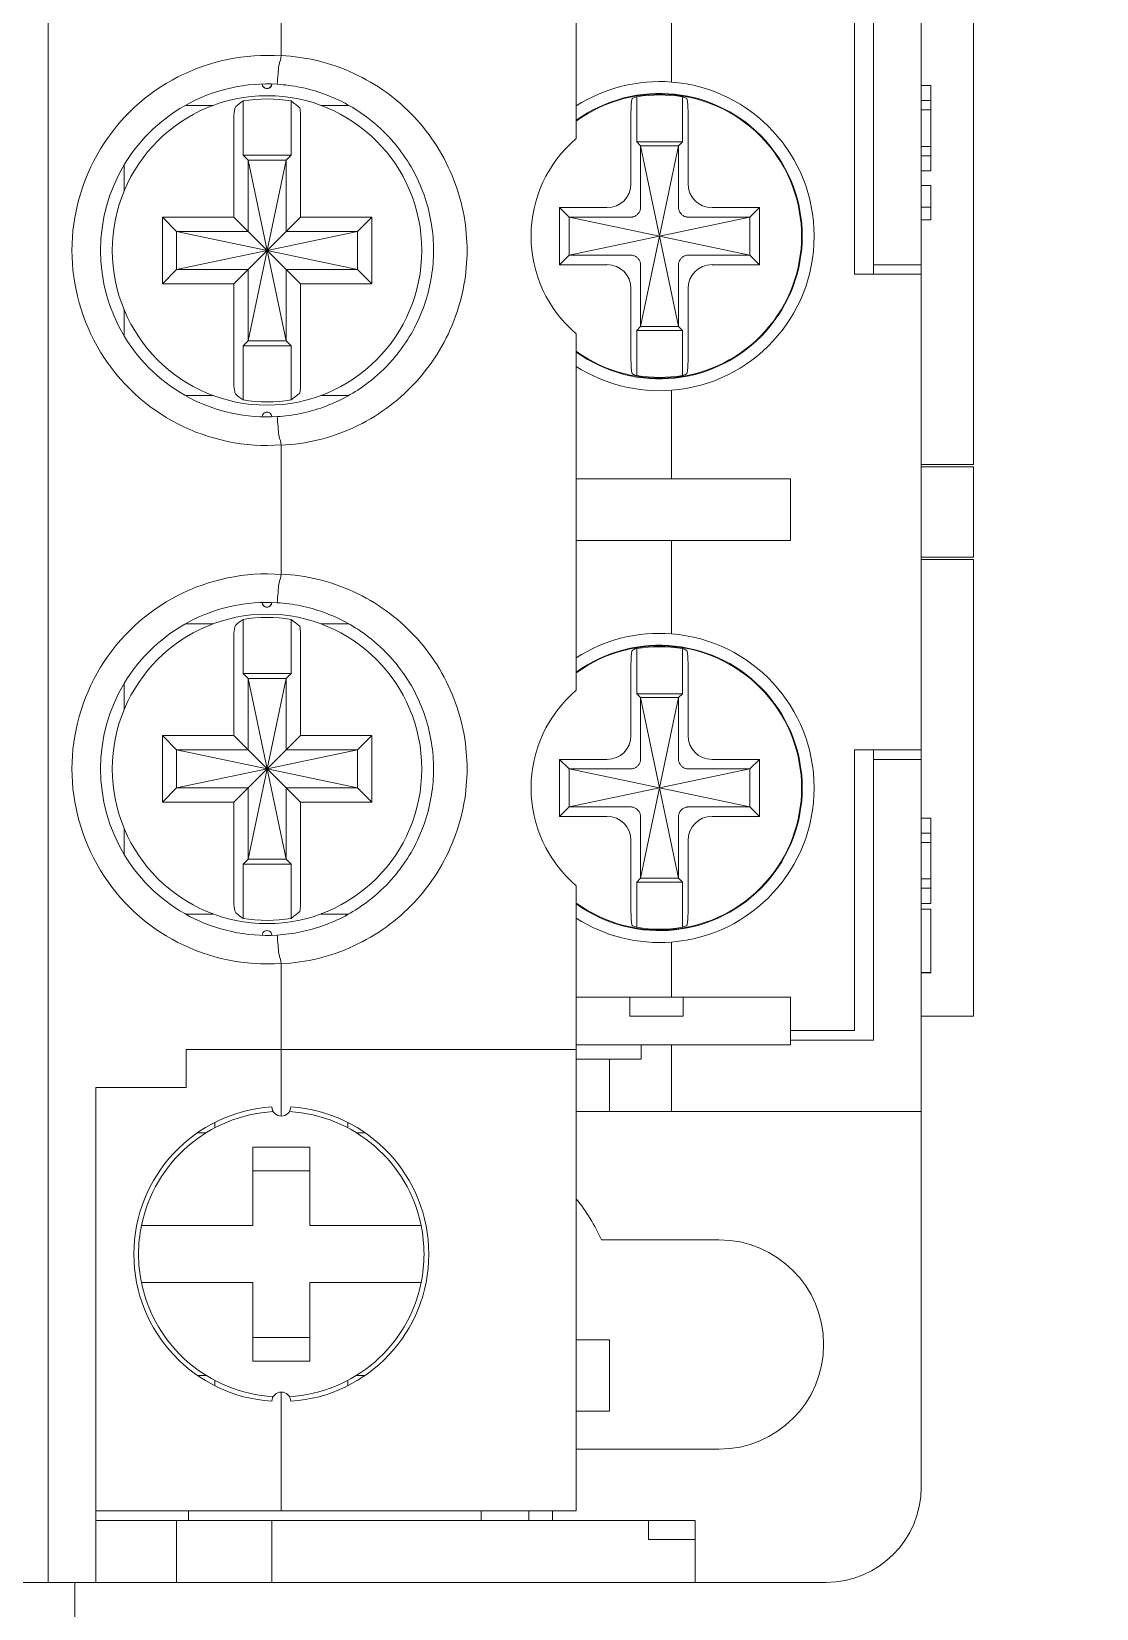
# Model space of a CAD drawing. Header units: millimetres. Extents: x 0 to 5940, y 0 to 4200.
# Drawn here: x 2269.91 to 2292.3, y 2869.26 to 2902.42 of the extents above; entities that cross this region are included whole.
import ezdxf

# ---------------------------------------------------------------- set-up
doc = ezdxf.new("R2010")
doc.units = ezdxf.units.MM
doc.header["$LTSCALE"] = 10
doc.layers.add('가시적인 것(ISO)', color=3, linetype='Continuous', lineweight=5, true_color=0x00ff00)
doc.layers.add('해치(ISO)', color=7, linetype='Continuous', lineweight=5)

msp = doc.modelspace()

# ---------------------------------------------------------------- hatches: boundary and pattern name
at = {"layer": '해치(ISO)'}
h = msp.add_hatch(dxfattribs=at)
h.set_pattern_fill('ANSI31', color=256, scale=254, angle=75.0002, style=0)
h.set_pattern_definition([(120.0002, (0, 0), (-27.49626, -15.87508), [])])
edge = h.paths.add_edge_path()
edge.add_line((2554.062, 3517.714), (2581.562, 3517.714))
edge.add_ellipse((2581.562, 3513.214), major_axis=(0, 4.5), ratio=1, start_angle=270, end_angle=360, ccw=False)
edge.add_line((2586.062, 3513.214), (2586.062, 3485.714))
edge.add_ellipse((2589.062, 3485.714), major_axis=(-3, 0), ratio=1, start_angle=0, end_angle=90)
edge.add_line((2589.062, 3482.714), (2591.062, 3482.714))
edge.add_line((2591.062, 3482.714), (2591.062, 3522.714))
edge.add_line((2591.062, 3522.714), (2551.062, 3522.714))
edge.add_line((2551.062, 3522.714), (2551.062, 3520.714))
edge.add_ellipse((2554.062, 3520.714), major_axis=(-3, 0), ratio=1, start_angle=0, end_angle=90)
edge = h.paths.add_edge_path()
edge.add_line((1795.662, 3482.714), (1797.662, 3482.714))
edge.add_ellipse((1797.662, 3485.714), major_axis=(0, -3), ratio=1, start_angle=0, end_angle=90)
edge.add_line((1800.662, 3485.714), (1800.662, 3513.214))
edge.add_ellipse((1805.162, 3513.214), major_axis=(-4.5, 0), ratio=1, start_angle=270, end_angle=360, ccw=False)
edge.add_line((1805.162, 3517.714), (1832.662, 3517.714))
edge.add_ellipse((1832.662, 3520.714), major_axis=(0, -3), ratio=1, start_angle=0, end_angle=90)
edge.add_line((1835.662, 3520.714), (1835.662, 3522.714))
edge.add_line((1835.662, 3522.714), (1795.662, 3522.714))
edge.add_line((1795.662, 3522.714), (1795.662, 3482.714))
edge = h.paths.add_edge_path()
edge.add_line((1795.662, 2817.314), (1795.662, 2777.314))
edge.add_line((1795.662, 2777.314), (1835.662, 2777.314))
edge.add_line((1835.662, 2777.314), (1835.662, 2779.314))
edge.add_ellipse((1832.662, 2779.314), major_axis=(3, 0), ratio=1, start_angle=0, end_angle=90)
edge.add_line((1832.662, 2782.314), (1804.901, 2782.314))
edge.add_ellipse((1804.901, 2786.814), major_axis=(0, -4.5), ratio=1, start_angle=269.5089, end_angle=360, ccw=False)
edge.add_line((1800.401, 2786.853), (1800.636, 2814.289))
edge.add_ellipse((1797.636, 2814.314), major_axis=(3, -0.026), ratio=1, start_angle=0, end_angle=90.4911)
edge.add_line((1797.636, 2817.314), (1795.662, 2817.314))
edge = h.paths.add_edge_path()
edge.add_line((2586.088, 2814.289), (2586.323, 2786.853))
edge.add_ellipse((2581.823, 2786.814), major_axis=(4.5, 0.039), ratio=1, start_angle=269.5089, end_angle=360, ccw=False)
edge.add_line((2581.823, 2782.314), (2554.062, 2782.314))
edge.add_ellipse((2554.062, 2779.314), major_axis=(0, 3), ratio=1, start_angle=0, end_angle=90)
edge.add_line((2551.062, 2779.314), (2551.062, 2777.314))
edge.add_line((2551.062, 2777.314), (2591.062, 2777.314))
edge.add_line((2591.062, 2777.314), (2591.062, 2817.314))
edge.add_line((2591.062, 2817.314), (2589.088, 2817.314))
edge.add_ellipse((2589.088, 2814.314), major_axis=(0, 3), ratio=1, start_angle=0, end_angle=90.4911)

# ---------------------------------------------------------------- linework, layer by layer
at = {"layer": '가시적인 것(ISO)'}
for p, q in [((2270.262, 2914.814), (2270.262, 2869.814)), ((2281.362, 2914.814), (2281.362, 2900.17)), ((2288.612, 2897.514), (2288.612, 2904.914)), ((2275.162, 2904.619), (2275.162, 2901.91)), ((2287.612, 2897.514), (2287.612, 2903.414)), ((2287.212, 2903.214), (2287.212, 2897.314)), ((2289.712, 2902.914), (2289.712, 2893.314)), ((2283.362, 2902.614), (2283.362, 2901.355)), ((2274.766, 2901.287), (2274.766, 2901.285)), ((2282.632, 2901.044), (2282.632, 2900.094)), ((2283.592, 2901.044), (2283.592, 2900.094)), ((2288.612, 2901.282), (2288.812, 2901.282)), ((2288.812, 2901.282), (2288.812, 2900.965)), ((2273.145, 2900.864), (2273.732, 2900.864)), ((2274.357, 2899.819), (2274.357, 2900.958)), ((2275.367, 2899.819), (2275.367, 2900.958)), ((2275.562, 2900.709), (2275.562, 2898.514)), ((2275.992, 2900.864), (2276.579, 2900.864)), ((2282.512, 2899.219), (2282.512, 2900.698)), ((2283.712, 2900.698), (2283.712, 2899.219)), ((2284.512, 2900.767), (2284.512, 2900.752)), ((2288.612, 2900.965), (2288.812, 2900.965)), ((2288.612, 2900.768), (2288.812, 2900.768)), ((2288.812, 2900.965), (2288.812, 2900.768)), ((2288.812, 2900.768), (2288.812, 2900.001)), ((2274.162, 2898.514), (2274.162, 2900.52)), ((2284.954, 2900.464), (2284.977, 2900.464)), ((2282.632, 2900.094), (2283.592, 2900.094)), ((2282.712, 2900.014), (2282.632, 2900.094)), ((2283.512, 2900.014), (2283.592, 2900.094)), ((2274.357, 2899.819), (2275.367, 2899.819)), ((2274.462, 2899.714), (2274.357, 2899.819)), ((2274.862, 2897.814), (2274.462, 2899.714)), ((2274.462, 2899.714), (2274.462, 2898.214)), ((2275.262, 2899.714), (2274.462, 2899.714)), ((2274.862, 2897.814), (2275.262, 2899.714)), ((2275.262, 2899.714), (2275.367, 2899.819)), ((2275.262, 2898.214), (2275.262, 2899.714)), ((2282.712, 2900.014), (2282.712, 2898.716)), ((2283.512, 2900.014), (2282.712, 2900.014)), ((2283.112, 2898.114), (2282.712, 2900.014)), ((2283.112, 2898.114), (2283.512, 2900.014)), ((2283.512, 2898.716), (2283.512, 2900.014)), ((2288.612, 2900.001), (2288.812, 2900.001)), ((2288.612, 2899.804), (2288.812, 2899.804)), ((2288.812, 2900.001), (2288.812, 2899.804)), ((2288.812, 2899.804), (2288.812, 2899.488)), ((2271.862, 2899.617), (2271.862, 2899.071)), ((2288.612, 2899.488), (2288.812, 2899.488)), ((2288.612, 2899.179), (2288.812, 2899.179)), ((2288.812, 2899.179), (2288.812, 2898.72)), ((2281.012, 2898.714), (2281.012, 2897.514)), ((2282.007, 2898.714), (2281.012, 2898.714)), ((2281.212, 2898.514), (2281.012, 2898.714)), ((2285.212, 2898.714), (2284.217, 2898.714)), ((2285.012, 2898.514), (2285.212, 2898.714)), ((2285.212, 2897.514), (2285.212, 2898.714)), ((2288.612, 2898.72), (2288.812, 2898.72)), ((2288.812, 2898.72), (2288.812, 2898.455)), ((2272.662, 2898.514), (2272.662, 2897.114)), ((2274.162, 2898.514), (2272.662, 2898.514)), ((2272.962, 2898.214), (2272.662, 2898.514)), ((2274.462, 2898.214), (2274.162, 2898.514)), ((2275.262, 2898.214), (2275.562, 2898.514)), ((2277.062, 2898.514), (2275.562, 2898.514)), ((2276.762, 2898.214), (2277.062, 2898.514)), ((2277.062, 2897.114), (2277.062, 2898.514)), ((2281.212, 2898.514), (2281.212, 2897.714)), ((2282.51, 2898.514), (2281.212, 2898.514)), ((2283.112, 2898.114), (2281.212, 2898.514)), ((2283.112, 2898.114), (2285.012, 2898.514)), ((2285.012, 2898.514), (2283.714, 2898.514)), ((2285.012, 2897.714), (2285.012, 2898.514)), ((2288.612, 2898.455), (2288.812, 2898.455)), ((2274.862, 2897.814), (2272.962, 2898.214)), ((2272.962, 2898.214), (2272.962, 2897.414)), ((2274.462, 2898.214), (2272.962, 2898.214)), ((2274.862, 2897.814), (2274.462, 2898.214)), ((2274.862, 2897.814), (2275.262, 2898.214)), ((2274.862, 2897.814), (2276.762, 2898.214)), ((2276.762, 2898.214), (2275.262, 2898.214)), ((2276.762, 2897.414), (2276.762, 2898.214)), ((2283.112, 2898.114), (2281.212, 2897.714)), ((2283.112, 2898.114), (2282.712, 2896.214)), ((2283.112, 2898.114), (2283.512, 2896.214)), ((2283.112, 2898.114), (2285.012, 2897.714)), ((2274.862, 2897.814), (2272.962, 2897.414)), ((2274.862, 2897.814), (2274.462, 2895.914)), ((2274.862, 2897.814), (2274.462, 2897.414)), ((2274.862, 2897.814), (2275.262, 2897.414)), ((2274.862, 2897.814), (2276.762, 2897.414)), ((2274.862, 2897.814), (2275.262, 2895.914)), ((2281.212, 2897.714), (2281.012, 2897.514)), ((2281.212, 2897.714), (2282.51, 2897.714)), ((2283.714, 2897.714), (2285.012, 2897.714)), ((2285.012, 2897.714), (2285.212, 2897.514)), ((2272.962, 2897.414), (2272.662, 2897.114)), ((2272.962, 2897.414), (2274.462, 2897.414)), ((2274.462, 2897.414), (2274.162, 2897.114)), ((2274.462, 2897.414), (2274.462, 2895.914)), ((2275.262, 2897.414), (2275.562, 2897.114)), ((2275.262, 2895.914), (2275.262, 2897.414)), ((2275.262, 2897.414), (2276.762, 2897.414)), ((2276.762, 2897.414), (2277.062, 2897.114)), ((2281.012, 2897.514), (2282.007, 2897.514)), ((2282.712, 2897.512), (2282.712, 2896.214)), ((2283.512, 2896.214), (2283.512, 2897.512)), ((2284.217, 2897.514), (2285.212, 2897.514)), ((2287.612, 2897.314), (2287.612, 2897.514)), ((2287.612, 2897.514), (2288.612, 2897.514)), ((2288.612, 2897.514), (2288.612, 2897.314)), ((2272.662, 2897.114), (2274.162, 2897.114)), ((2274.162, 2895.108), (2274.162, 2897.114)), ((2275.562, 2897.114), (2275.562, 2894.919)), ((2275.562, 2897.114), (2277.062, 2897.114)), ((2288.612, 2897.314), (2287.212, 2897.314)), ((2288.612, 2887.314), (2288.612, 2897.314)), ((2282.512, 2895.53), (2282.512, 2897.009)), ((2283.712, 2897.009), (2283.712, 2895.53)), ((2271.862, 2896.558), (2271.862, 2896.012)), ((2281.362, 2896.058), (2281.362, 2888.57)), ((2282.712, 2896.214), (2282.632, 2896.134)), ((2282.632, 2896.134), (2283.592, 2896.134)), ((2282.632, 2896.134), (2282.632, 2895.185)), ((2282.712, 2896.214), (2283.512, 2896.214)), ((2283.512, 2896.214), (2283.592, 2896.134)), ((2283.592, 2896.134), (2283.592, 2895.185)), ((2274.462, 2895.914), (2274.357, 2895.809)), ((2274.357, 2895.809), (2275.367, 2895.809)), ((2274.357, 2894.671), (2274.357, 2895.809)), ((2274.462, 2895.914), (2275.262, 2895.914)), ((2275.262, 2895.914), (2275.367, 2895.809)), ((2275.367, 2894.671), (2275.367, 2895.809)), ((2273.732, 2894.764), (2273.145, 2894.764)), ((2276.579, 2894.764), (2275.992, 2894.764)), ((2283.362, 2894.874), (2283.362, 2893.014)), ((2274.957, 2894.346), (2274.957, 2894.344)), ((2275.162, 2893.719), (2275.162, 2891.01)), ((2288.612, 2893.314), (2289.712, 2893.314)), ((2289.712, 2893.264), (2288.612, 2893.264)), ((2289.712, 2891.364), (2289.712, 2893.264)), ((2281.362, 2893.014), (2285.862, 2893.014)), ((2285.862, 2893.014), (2285.862, 2891.714)), ((2281.362, 2891.714), (2285.862, 2891.714)), ((2283.362, 2891.714), (2283.362, 2889.755)), ((2288.612, 2891.364), (2289.712, 2891.364)), ((2288.612, 2891.314), (2289.712, 2891.314)), ((2289.712, 2891.314), (2289.712, 2881.714)), ((2274.766, 2890.387), (2274.766, 2890.385)), ((2273.145, 2889.964), (2273.732, 2889.964)), ((2274.357, 2888.919), (2274.357, 2890.058)), ((2275.367, 2888.919), (2275.367, 2890.058)), ((2275.562, 2889.809), (2275.562, 2887.614)), ((2275.992, 2889.964), (2276.579, 2889.964)), ((2274.162, 2887.614), (2274.162, 2889.62)), ((2282.632, 2889.444), (2282.632, 2888.494)), ((2283.592, 2889.444), (2283.592, 2888.494)), ((2282.512, 2887.619), (2282.512, 2889.098)), ((2283.712, 2889.098), (2283.712, 2887.619)), ((2274.357, 2888.919), (2275.367, 2888.919)), ((2274.462, 2888.814), (2274.357, 2888.919)), ((2274.862, 2886.914), (2274.462, 2888.814)), ((2274.462, 2888.814), (2274.462, 2887.314)), ((2275.262, 2888.814), (2274.462, 2888.814)), ((2274.862, 2886.914), (2275.262, 2888.814)), ((2275.262, 2888.814), (2275.367, 2888.919)), ((2275.262, 2887.314), (2275.262, 2888.814)), ((2271.862, 2888.717), (2271.862, 2888.171)), ((2282.632, 2888.494), (2283.592, 2888.494)), ((2282.712, 2888.414), (2282.632, 2888.494)), ((2283.512, 2888.414), (2283.592, 2888.494)), ((2282.712, 2888.414), (2282.712, 2887.116)), ((2283.512, 2888.414), (2282.712, 2888.414)), ((2283.112, 2886.514), (2282.712, 2888.414)), ((2283.112, 2886.514), (2283.512, 2888.414)), ((2283.512, 2887.116), (2283.512, 2888.414)), ((2272.662, 2887.614), (2272.662, 2886.214)), ((2274.162, 2887.614), (2272.662, 2887.614)), ((2272.962, 2887.314), (2272.662, 2887.614)), ((2274.462, 2887.314), (2274.162, 2887.614)), ((2275.262, 2887.314), (2275.562, 2887.614)), ((2277.062, 2887.614), (2275.562, 2887.614)), ((2276.762, 2887.314), (2277.062, 2887.614)), ((2277.062, 2886.214), (2277.062, 2887.614)), ((2274.862, 2886.914), (2272.962, 2887.314)), ((2272.962, 2887.314), (2272.962, 2886.514)), ((2274.462, 2887.314), (2272.962, 2887.314)), ((2274.862, 2886.914), (2274.462, 2887.314)), ((2274.862, 2886.914), (2275.262, 2887.314)), ((2274.862, 2886.914), (2276.762, 2887.314)), ((2276.762, 2887.314), (2275.262, 2887.314)), ((2276.762, 2886.514), (2276.762, 2887.314)), ((2281.012, 2887.114), (2281.012, 2885.914)), ((2282.007, 2887.114), (2281.012, 2887.114)), ((2281.212, 2886.914), (2281.012, 2887.114)), ((2285.212, 2887.114), (2284.217, 2887.114)), ((2285.012, 2886.914), (2285.212, 2887.114)), ((2285.212, 2885.914), (2285.212, 2887.114)), ((2287.212, 2881.414), (2287.212, 2887.314)), ((2288.612, 2887.314), (2287.212, 2887.314)), ((2287.612, 2887.114), (2287.612, 2887.314)), ((2287.612, 2881.214), (2287.612, 2887.114)), ((2287.612, 2887.114), (2288.612, 2887.114)), ((2288.612, 2887.314), (2288.612, 2887.114)), ((2288.612, 2879.714), (2288.612, 2887.114)), ((2274.862, 2886.914), (2272.962, 2886.514)), ((2274.862, 2886.914), (2274.462, 2885.014)), ((2274.862, 2886.914), (2274.462, 2886.514)), ((2274.862, 2886.914), (2275.262, 2886.514)), ((2274.862, 2886.914), (2276.762, 2886.514)), ((2274.862, 2886.914), (2275.262, 2885.014)), ((2281.212, 2886.914), (2281.212, 2886.114)), ((2282.51, 2886.914), (2281.212, 2886.914)), ((2283.112, 2886.514), (2281.212, 2886.914)), ((2283.112, 2886.514), (2285.012, 2886.914)), ((2285.012, 2886.914), (2283.714, 2886.914)), ((2285.012, 2886.114), (2285.012, 2886.914)), ((2272.962, 2886.514), (2272.662, 2886.214)), ((2272.962, 2886.514), (2274.462, 2886.514)), ((2274.462, 2886.514), (2274.162, 2886.214)), ((2274.462, 2886.514), (2274.462, 2885.014)), ((2275.262, 2886.514), (2275.562, 2886.214)), ((2275.262, 2885.014), (2275.262, 2886.514)), ((2275.262, 2886.514), (2276.762, 2886.514)), ((2276.762, 2886.514), (2277.062, 2886.214)), ((2283.112, 2886.514), (2281.212, 2886.114)), ((2283.112, 2886.514), (2282.712, 2884.614)), ((2283.112, 2886.514), (2283.512, 2884.614)), ((2283.112, 2886.514), (2285.012, 2886.114)), ((2272.662, 2886.214), (2274.162, 2886.214)), ((2274.162, 2884.208), (2274.162, 2886.214)), ((2275.562, 2886.214), (2275.562, 2884.019)), ((2275.562, 2886.214), (2277.062, 2886.214)), ((2281.212, 2886.114), (2281.012, 2885.914)), ((2281.212, 2886.114), (2282.51, 2886.114)), ((2283.714, 2886.114), (2285.012, 2886.114)), ((2285.012, 2886.114), (2285.212, 2885.914)), ((2281.012, 2885.914), (2282.007, 2885.914)), ((2282.712, 2885.912), (2282.712, 2884.614)), ((2283.512, 2884.614), (2283.512, 2885.912)), ((2284.217, 2885.914), (2285.212, 2885.914)), ((2288.612, 2885.882), (2288.812, 2885.882)), ((2288.812, 2885.882), (2288.812, 2885.565)), ((2271.862, 2885.658), (2271.862, 2885.112)), ((2288.612, 2885.565), (2288.812, 2885.565)), ((2288.812, 2885.565), (2288.812, 2885.368)), ((2282.512, 2883.93), (2282.512, 2885.409)), ((2283.712, 2885.409), (2283.712, 2883.93)), ((2288.612, 2885.368), (2288.812, 2885.368)), ((2288.812, 2885.368), (2288.812, 2884.601)), ((2274.462, 2885.014), (2274.357, 2884.909)), ((2274.357, 2884.909), (2275.367, 2884.909)), ((2274.357, 2883.771), (2274.357, 2884.909)), ((2274.462, 2885.014), (2275.262, 2885.014)), ((2275.262, 2885.014), (2275.367, 2884.909)), ((2275.367, 2883.771), (2275.367, 2884.909)), ((2281.362, 2884.458), (2281.362, 2881.014)), ((2282.712, 2884.614), (2282.632, 2884.534)), ((2282.632, 2884.534), (2283.592, 2884.534)), ((2282.632, 2884.534), (2282.632, 2883.585)), ((2282.712, 2884.614), (2283.512, 2884.614)), ((2283.512, 2884.614), (2283.592, 2884.534)), ((2283.592, 2884.534), (2283.592, 2883.585)), ((2288.612, 2884.601), (2288.812, 2884.601)), ((2288.812, 2884.601), (2288.812, 2884.404)), ((2284.977, 2884.164), (2284.954, 2884.164)), ((2288.612, 2884.404), (2288.812, 2884.404)), ((2288.812, 2884.404), (2288.812, 2884.088)), ((2273.732, 2883.864), (2273.145, 2883.864)), ((2276.579, 2883.864), (2275.992, 2883.864)), ((2284.512, 2883.877), (2284.512, 2883.861)), ((2288.612, 2884.088), (2288.812, 2884.088)), ((2288.612, 2883.965), (2288.812, 2883.965)), ((2288.812, 2883.965), (2288.812, 2882.635)), ((2274.957, 2883.446), (2274.957, 2883.444)), ((2283.362, 2883.274), (2283.362, 2882.114)), ((2275.162, 2882.819), (2275.162, 2881.014)), ((2288.612, 2882.635), (2288.812, 2882.635)), ((2288.612, 2882.63), (2288.812, 2882.63)), ((2288.812, 2882.63), (2288.812, 2882.635)), ((2281.362, 2882.114), (2282.487, 2882.114)), ((2283.612, 2882.114), (2282.487, 2882.114)), ((2282.487, 2881.714), (2282.487, 2882.114)), ((2283.612, 2882.114), (2285.862, 2882.114)), ((2283.612, 2881.714), (2283.612, 2882.114)), ((2285.862, 2882.114), (2285.862, 2881.114)), ((2283.612, 2881.714), (2282.487, 2881.714)), ((2288.612, 2881.714), (2289.712, 2881.714)), ((2285.862, 2881.414), (2287.212, 2881.414)), ((2287.612, 2881.214), (2285.862, 2881.214)), ((2275.162, 2881.014), (2273.162, 2881.014)), ((2273.162, 2881.014), (2273.162, 2880.214)), ((2275.162, 2879.614), (2275.162, 2881.014)), ((2275.162, 2881.014), (2281.362, 2881.014)), ((2281.362, 2881.114), (2285.862, 2881.114)), ((2281.362, 2881.014), (2281.362, 2871.314)), ((2282.226, 2880.814), (2281.362, 2880.814)), ((2282.062, 2879.714), (2282.062, 2880.814)), ((2282.226, 2880.814), (2282.726, 2880.814)), ((2282.726, 2881.114), (2282.726, 2880.814)), ((2283.362, 2879.714), (2283.362, 2881.114)), ((2271.262, 2869.814), (2271.262, 2880.214)), ((2273.162, 2880.214), (2271.262, 2880.214)), ((2273.762, 2879.48), (2273.762, 2879.368)), ((2276.562, 2879.48), (2276.562, 2879.368)), ((2282.062, 2879.714), (2281.362, 2879.714)), ((2282.562, 2879.714), (2282.062, 2879.714)), ((2283.362, 2879.714), (2282.562, 2879.714)), ((2283.362, 2879.714), (2288.612, 2879.714)), ((2288.612, 2879.714), (2288.612, 2871.814)), ((2273.582, 2879.264), (2273.399, 2879.264)), ((2276.925, 2879.264), (2276.742, 2879.264)), ((2274.562, 2877.314), (2274.562, 2878.964)), ((2275.762, 2878.964), (2274.562, 2878.964)), ((2275.762, 2877.314), (2275.762, 2878.964)), ((2274.562, 2878.464), (2275.762, 2878.464)), ((2272.529, 2877.314), (2274.562, 2877.314)), ((2275.762, 2877.314), (2277.794, 2877.314)), ((2284.362, 2877.014), (2281.893, 2877.014)), ((2272.529, 2876.114), (2274.562, 2876.114)), ((2274.562, 2874.464), (2274.562, 2876.114)), ((2275.762, 2876.114), (2277.794, 2876.114)), ((2275.762, 2874.464), (2275.762, 2876.114)), ((2274.562, 2874.964), (2275.762, 2874.964)), ((2281.362, 2874.914), (2282.062, 2874.914)), ((2282.062, 2873.414), (2282.062, 2874.914)), ((2275.762, 2874.464), (2274.562, 2874.464)), ((2273.582, 2874.164), (2273.399, 2874.164)), ((2273.762, 2873.948), (2273.762, 2874.061)), ((2276.562, 2873.948), (2276.562, 2874.061)), ((2276.925, 2874.164), (2276.742, 2874.164)), ((2275.162, 2871.314), (2275.162, 2873.814)), ((2282.062, 2873.414), (2281.362, 2873.414)), ((2281.362, 2872.614), (2284.362, 2872.614)), ((2275.162, 2871.314), (2271.262, 2871.314)), ((2273.212, 2871.114), (2273.212, 2871.314)), ((2275.162, 2871.314), (2281.362, 2871.314)), ((2279.362, 2871.114), (2279.362, 2871.314)), ((2280.362, 2871.314), (2280.362, 2871.114)), ((2280.862, 2871.114), (2280.862, 2871.314)), ((2272.962, 2871.114), (2271.262, 2871.114)), ((2272.962, 2871.114), (2274.962, 2871.114)), ((2272.962, 2869.814), (2272.962, 2871.114)), ((2274.962, 2871.114), (2282.883, 2871.114)), ((2274.962, 2871.114), (2274.962, 2870.514)), ((2282.883, 2871.114), (2282.883, 2870.714)), ((2282.883, 2871.114), (2283.862, 2871.114)), ((2283.862, 2871.114), (2283.862, 2870.714)), ((2283.862, 2870.714), (2282.883, 2870.714)), ((2283.862, 2869.814), (2283.862, 2870.714)), ((2274.962, 2869.814), (2274.962, 2870.514)), ((2270.262, 2869.814), (2269.262, 2869.814)), ((2270.262, 2869.814), (2271.262, 2869.814)), ((2270.82, 2869.814), (2270.82, 2868.614)), ((2271.262, 2869.814), (2272.962, 2869.814)), ((2274.962, 2869.814), (2272.962, 2869.814)), ((2274.962, 2869.814), (2283.862, 2869.814)), ((2286.612, 2869.814), (2283.862, 2869.814))]:
    msp.add_line(p, q, dxfattribs=at)
for centre in [(2274.862, 2897.814), (2274.862, 2886.914)]:
    msp.add_circle(centre, 3.253, dxfattribs=at)
for centre, radius, start, end in [((2274.862, 2897.814), 4.1, 85.8277, 274.1723), ((2283.112, 2898.114), 3.25, 85.5883, 122.579), ((2283.112, 2898.114), 3.25, 274.4117, 85.5883), ((2274.862, 2897.814), 3.5, 86.5388, 273.4616), ((2274.861, 2901.316), 0.1, 182.0242, 357.997), ((2274.862, 2901.314), 0.1, 197.2693, 359.1816), ((2283.112, 2898.114), 3, 234.3147, 125.6853), ((2283.112, 2898.114), 2.986, 234.1203, 125.8797), ((2283.112, 2898.114), 2.969, 80.6948, 99.3052), ((2274.862, 2897.814), 3.184, 80.8733, 99.1267), ((2283.112, 2898.114), 2.7, 130.4021, 229.5979), ((2283.112, 2898.114), 3.25, 237.421, 274.4117), ((2283.112, 2898.114), 2.969, 260.6948, 279.3052), ((2274.862, 2897.814), 3.184, 260.8733, 279.1267), ((2274.861, 2894.316), 0.1, 359.6124, 180.3664), ((2274.862, 2894.314), 0.1, 0.8184, 17.2693), ((2274.862, 2886.914), 4.1, 85.8277, 274.1723), ((2274.862, 2886.914), 3.5, 86.5388, 273.4616), ((2274.861, 2890.416), 0.1, 182.0242, 357.997), ((2274.862, 2890.414), 0.1, 197.2693, 359.1705), ((2274.862, 2886.914), 3.184, 80.8733, 99.1267), ((2283.112, 2886.514), 3.25, 85.5883, 122.579), ((2283.112, 2886.514), 3.25, 274.4117, 85.5883), ((2283.112, 2886.514), 3, 234.3147, 125.6853), ((2283.112, 2886.514), 2.986, 234.1203, 125.8797), ((2283.112, 2886.514), 2.969, 80.6948, 99.3052), ((2283.112, 2886.514), 2.7, 130.4021, 229.5979), ((2274.862, 2886.914), 3.184, 260.8733, 279.1267), ((2274.861, 2883.416), 0.1, 359.6124, 180.3664), ((2283.112, 2886.514), 3.25, 237.421, 274.4117), ((2283.112, 2886.514), 2.969, 260.6948, 279.3052), ((2274.862, 2883.414), 0.1, 1.2585, 17.2693), ((2275.162, 2876.714), 3.1, 93.6971, 266.3029), ((2275.162, 2879.814), 0.2, 181.8486, 270), ((2275.162, 2879.814), 0.2, 270, 358.1514), ((2275.162, 2876.714), 3.1, 273.6971, 86.3029), ((2275.162, 2876.714), 3, 93.2546, 168.463), ((2275.162, 2876.714), 3, 11.537, 86.7454), ((2278.162, 2875.314), 4.1, 24.4963, 38.6947), ((2275.162, 2876.714), 3, 168.463, 191.537), ((2275.162, 2876.714), 3, 348.463, 11.537), ((2284.362, 2874.814), 2.2, 270, 90), ((2275.162, 2876.714), 3, 191.537, 266.7454), ((2275.162, 2876.714), 3, 273.2546, 348.463), ((2275.162, 2873.614), 0.2, 90, 178.1514), ((2275.162, 2873.614), 0.2, 1.8486, 90), ((2286.612, 2871.814), 2, 270, 0)]:
    msp.add_arc(centre, radius, start, end, dxfattribs=at)
for centre, major_axis, ratio, start_param, end_param in [((2283.514, 2632.561), (0.023, 268.637), 0.099501, 0.03389, 0.037279), ((2282.709, 2632.561), (-0.023, 268.637), 0.099501, 6.245907, 6.249295), ((2277.937, 2897.814), (-5.272, 0), 0.812287, 5.45886, 5.499406), ((2275.547, 2900.712), (0, 0.103), 0.145709, 4.680673, 6.162078), ((2281.973, 2899.253), (-0.393, 0.393), 0.939231, 2.387521, 3.895664), ((2284.251, 2899.253), (0.393, 0.393), 0.939231, 2.387521, 3.895664), ((2281.973, 2896.976), (-0.393, -0.393), 0.939231, 2.387521, 3.895664), ((2284.251, 2896.976), (0.393, -0.393), 0.939231, 2.387521, 3.895664), ((2283.514, 3163.667), (0.023, -268.637), 0.099501, 6.245907, 6.249295), ((2282.709, 3163.667), (-0.023, -268.637), 0.099501, 0.03389, 0.037279), ((2277.937, 2897.814), (-5.272, 0), 0.812287, 0.783779, 0.824325), ((2275.547, 2894.916), (0, -0.103), 0.145709, 0.121107, 1.602512), ((2277.937, 2886.914), (-5.272, 0), 0.812287, 5.45886, 5.499406), ((2275.547, 2889.812), (0, 0.103), 0.145709, 4.680673, 6.162078), ((2283.514, 2620.961), (0.023, 268.637), 0.099501, 0.03389, 0.037279), ((2282.709, 2620.961), (-0.023, 268.637), 0.099501, 6.245907, 6.249295), ((2281.973, 2887.653), (-0.393, 0.393), 0.939231, 2.387521, 3.895664), ((2284.251, 2887.653), (0.393, 0.393), 0.939231, 2.387521, 3.895664), ((2281.973, 2885.376), (-0.393, -0.393), 0.939231, 2.387521, 3.895664), ((2284.251, 2885.376), (0.393, -0.393), 0.939231, 2.387521, 3.895664), ((2277.937, 2886.914), (-5.272, 0), 0.812287, 0.783779, 0.824325), ((2275.547, 2884.016), (0, -0.103), 0.145709, 0.121107, 1.602512), ((2283.514, 3152.067), (0.023, -268.637), 0.099501, 6.245907, 6.249295), ((2282.709, 3152.067), (-0.023, -268.637), 0.099501, 0.03389, 0.037279)]:
    msp.add_ellipse(centre, major_axis=major_axis, ratio=ratio, start_param=start_param, end_param=end_param, dxfattribs=at)
for points, knots in [([(2275.162, 2901.906), (2275.157, 2901.845), (2275.1, 2901.721), (2275.1, 2901.522), (2275.081, 2901.381), (2275.073, 2901.308)], [0, 0, 0, 0, 0.3333333, 0.6666667, 0.9999891, 0.9999891, 0.9999891, 0.9999891]), ([(2279.066, 2897.814), (2279.067, 2898.275), (2278.987, 2898.785), (2278.599, 2899.787), (2278.314, 2900.238), (2277.594, 2901.005), (2277.163, 2901.316), (2276.205, 2901.758), (2275.687, 2901.884), (2275.162, 2901.91)], [0.0000087, 0.0000087, 0.0000087, 0.0000087, 0.1381093, 0.1381093, 0.2717903, 0.2717903, 0.4060661, 0.4060661, 0.540836, 0.540836, 0.540836, 0.540836]), ([(2278.362, 2897.814), (2278.362, 2897.998), (2278.347, 2898.181), (2278.289, 2898.548), (2278.245, 2898.732), (2278.064, 2899.28), (2277.882, 2899.626), (2277.578, 2900.024), (2277.505, 2900.111), (2277.274, 2900.36), (2277.105, 2900.511), (2276.654, 2900.839), (2276.359, 2900.995), (2275.892, 2901.163), (2275.732, 2901.209), (2275.406, 2901.276), (2275.24, 2901.298), (2275.073, 2901.308)], [-0.5346584, -0.5346584, -0.5346584, -0.5346584, -0.479628, -0.479628, -0.4229839, -0.4229839, -0.3059521, -0.3059521, -0.2716372, -0.2716372, -0.2029944, -0.2029944, -0.101924, -0.101924, -0.0511317, -0.0511317, -0.0000024, -0.0000024, -0.0000024, -0.0000024]), ([(2274.203, 2900.837), (2274.198, 2900.834), (2274.194, 2900.824), (2274.185, 2900.797), (2274.179, 2900.77), (2274.171, 2900.715), (2274.167, 2900.676), (2274.163, 2900.604), (2274.162, 2900.559), (2274.162, 2900.52)], [-0.17876728, -0.17876728, -0.17876728, -0.17876728, -0.17013354, -0.17013354, -0.1586667, -0.1586667, -0.1470591, -0.1470591, -0.13549575, -0.13549575, -0.13549575, -0.13549575]), ([(2282.541, 2901.011), (2282.538, 2901.01), (2282.534, 2901.001), (2282.527, 2900.971), (2282.523, 2900.945), (2282.518, 2900.891), (2282.516, 2900.853), (2282.513, 2900.782), (2282.512, 2900.737), (2282.512, 2900.698)], [-0.17980618, -0.17980618, -0.17980618, -0.17980618, -0.16921375, -0.16921375, -0.15789712, -0.15789712, -0.14644246, -0.14644246, -0.1349595, -0.1349595, -0.1349595, -0.1349595]), ([(2283.712, 2900.698), (2283.712, 2900.737), (2283.711, 2900.782), (2283.708, 2900.853), (2283.706, 2900.891), (2283.7, 2900.945), (2283.697, 2900.971), (2283.69, 2901.001), (2283.686, 2901.01), (2283.682, 2901.011)], [-0.04536887, -0.04536887, -0.04536887, -0.04536887, -0.03388591, -0.03388591, -0.02243125, -0.02243125, -0.01111462, -0.01111462, -0.00052219, -0.00052219, -0.00052219, -0.00052219]), ([(2282.534, 2898.516), (2282.536, 2898.516), (2282.539, 2898.517), (2282.56, 2898.52), (2282.581, 2898.527), (2282.619, 2898.548), (2282.637, 2898.561), (2282.665, 2898.59), (2282.679, 2898.607), (2282.699, 2898.645), (2282.706, 2898.666), (2282.71, 2898.688), (2282.71, 2898.69), (2282.71, 2898.692)], [-0.22101525, -0.22101525, -0.22101525, -0.22101525, -0.22033952, -0.22033952, -0.21426387, -0.21426387, -0.20818821, -0.20818821, -0.20211255, -0.20211255, -0.19603689, -0.19603689, -0.19536116, -0.19536116, -0.19536116, -0.19536116]), ([(2283.514, 2898.692), (2283.514, 2898.69), (2283.514, 2898.688), (2283.518, 2898.666), (2283.525, 2898.645), (2283.545, 2898.607), (2283.559, 2898.59), (2283.587, 2898.561), (2283.605, 2898.548), (2283.643, 2898.527), (2283.663, 2898.52), (2283.685, 2898.517), (2283.687, 2898.516), (2283.69, 2898.516)], [0.01709808, 0.01709808, 0.01709808, 0.01709808, 0.01777381, 0.01777381, 0.02384946, 0.02384946, 0.02992512, 0.02992512, 0.03600078, 0.03600078, 0.04207644, 0.04207644, 0.04275217, 0.04275217, 0.04275217, 0.04275217]), ([(2275.073, 2894.321), (2275.24, 2894.331), (2275.406, 2894.353), (2275.732, 2894.42), (2275.892, 2894.465), (2276.359, 2894.634), (2276.654, 2894.789), (2277.105, 2895.118), (2277.274, 2895.269), (2277.506, 2895.518), (2277.579, 2895.605), (2277.882, 2896.003), (2278.064, 2896.349), (2278.245, 2896.897), (2278.289, 2897.081), (2278.347, 2897.448), (2278.362, 2897.631), (2278.362, 2897.814)], [-0.5343716, -0.5343716, -0.5343716, -0.5343716, -0.4832641, -0.4832641, -0.4324929, -0.4324929, -0.3314506, -0.3314506, -0.2628377, -0.2628377, -0.2285422, -0.2285422, -0.1115859, -0.1115859, -0.0549919, -0.0549919, -0.0000179, -0.0000179, -0.0000179, -0.0000179]), ([(2275.162, 2893.719), (2275.687, 2893.744), (2276.205, 2893.87), (2277.163, 2894.313), (2277.594, 2894.623), (2278.314, 2895.391), (2278.6, 2895.843), (2278.985, 2896.839), (2279.067, 2897.347), (2279.066, 2897.814)], [0.0003312, 0.0003312, 0.0003312, 0.0003312, 0.1605799, 0.1605799, 0.3203218, 0.3203218, 0.479331, 0.479331, 0.6418624, 0.6418624, 0.6418624, 0.6418624]), ([(2282.71, 2897.537), (2282.71, 2897.539), (2282.71, 2897.541), (2282.706, 2897.563), (2282.699, 2897.583), (2282.679, 2897.621), (2282.665, 2897.639), (2282.637, 2897.668), (2282.619, 2897.681), (2282.581, 2897.701), (2282.56, 2897.708), (2282.539, 2897.712), (2282.536, 2897.712), (2282.534, 2897.713)], [0.01709808, 0.01709808, 0.01709808, 0.01709808, 0.01777381, 0.01777381, 0.02384946, 0.02384946, 0.02992512, 0.02992512, 0.03600078, 0.03600078, 0.04207644, 0.04207644, 0.04275217, 0.04275217, 0.04275217, 0.04275217]), ([(2283.69, 2897.713), (2283.687, 2897.712), (2283.685, 2897.712), (2283.663, 2897.708), (2283.643, 2897.701), (2283.605, 2897.681), (2283.587, 2897.668), (2283.559, 2897.639), (2283.545, 2897.621), (2283.525, 2897.583), (2283.518, 2897.563), (2283.514, 2897.541), (2283.514, 2897.539), (2283.514, 2897.537)], [-0.22101525, -0.22101525, -0.22101525, -0.22101525, -0.22033952, -0.22033952, -0.21426387, -0.21426387, -0.20818821, -0.20818821, -0.20211255, -0.20211255, -0.19603689, -0.19603689, -0.19536116, -0.19536116, -0.19536116, -0.19536116]), ([(2282.512, 2895.53), (2282.512, 2895.492), (2282.513, 2895.447), (2282.516, 2895.376), (2282.518, 2895.338), (2282.523, 2895.283), (2282.527, 2895.257), (2282.534, 2895.228), (2282.538, 2895.218), (2282.541, 2895.217)], [-0.04536887, -0.04536887, -0.04536887, -0.04536887, -0.03388591, -0.03388591, -0.02243125, -0.02243125, -0.01111462, -0.01111462, -0.00052219, -0.00052219, -0.00052219, -0.00052219]), ([(2283.682, 2895.217), (2283.686, 2895.218), (2283.69, 2895.228), (2283.697, 2895.257), (2283.7, 2895.283), (2283.706, 2895.338), (2283.708, 2895.376), (2283.711, 2895.447), (2283.712, 2895.492), (2283.712, 2895.53)], [-0.17980618, -0.17980618, -0.17980618, -0.17980618, -0.16921375, -0.16921375, -0.15789712, -0.15789712, -0.14644246, -0.14644246, -0.1349595, -0.1349595, -0.1349595, -0.1349595]), ([(2274.162, 2895.108), (2274.162, 2895.07), (2274.163, 2895.024), (2274.167, 2894.953), (2274.171, 2894.914), (2274.179, 2894.858), (2274.185, 2894.832), (2274.194, 2894.804), (2274.198, 2894.795), (2274.203, 2894.791)], [-0.04583445, -0.04583445, -0.04583445, -0.04583445, -0.0342711, -0.0342711, -0.02266351, -0.02266351, -0.01119667, -0.01119667, -0.00256293, -0.00256293, -0.00256293, -0.00256293]), ([(2275.073, 2894.321), (2275.081, 2894.248), (2275.1, 2894.107), (2275.1, 2893.908), (2275.157, 2893.783), (2275.162, 2893.722)], [0.0000195, 0.0000195, 0.0000195, 0.0000195, 0.3333333, 0.6666667, 1, 1, 1, 1]), ([(2275.162, 2891.006), (2275.157, 2890.945), (2275.1, 2890.821), (2275.1, 2890.622), (2275.081, 2890.481), (2275.073, 2890.408)], [0, 0, 0, 0, 0.3333333, 0.6666667, 0.9999891, 0.9999891, 0.9999891, 0.9999891]), ([(2279.066, 2886.914), (2279.067, 2887.375), (2278.987, 2887.885), (2278.599, 2888.887), (2278.314, 2889.338), (2277.594, 2890.105), (2277.163, 2890.416), (2276.205, 2890.858), (2275.687, 2890.984), (2275.162, 2891.01)], [0.0000087, 0.0000087, 0.0000087, 0.0000087, 0.1381093, 0.1381093, 0.2717903, 0.2717903, 0.4060661, 0.4060661, 0.540836, 0.540836, 0.540836, 0.540836]), ([(2278.362, 2886.914), (2278.362, 2887.098), (2278.347, 2887.281), (2278.289, 2887.648), (2278.245, 2887.832), (2278.064, 2888.38), (2277.882, 2888.726), (2277.578, 2889.124), (2277.505, 2889.211), (2277.274, 2889.46), (2277.105, 2889.611), (2276.654, 2889.939), (2276.359, 2890.095), (2275.892, 2890.263), (2275.732, 2890.309), (2275.406, 2890.376), (2275.24, 2890.398), (2275.073, 2890.408)], [-0.5346584, -0.5346584, -0.5346584, -0.5346584, -0.479628, -0.479628, -0.4229839, -0.4229839, -0.3059521, -0.3059521, -0.2716372, -0.2716372, -0.2029944, -0.2029944, -0.101924, -0.101924, -0.0511317, -0.0511317, -0.0000024, -0.0000024, -0.0000024, -0.0000024]), ([(2274.203, 2889.937), (2274.198, 2889.934), (2274.194, 2889.924), (2274.185, 2889.897), (2274.179, 2889.87), (2274.171, 2889.815), (2274.167, 2889.776), (2274.163, 2889.704), (2274.162, 2889.659), (2274.162, 2889.62)], [-0.17876728, -0.17876728, -0.17876728, -0.17876728, -0.17013354, -0.17013354, -0.1586667, -0.1586667, -0.1470591, -0.1470591, -0.13549575, -0.13549575, -0.13549575, -0.13549575]), ([(2282.541, 2889.411), (2282.538, 2889.41), (2282.534, 2889.401), (2282.527, 2889.371), (2282.523, 2889.345), (2282.518, 2889.291), (2282.516, 2889.253), (2282.513, 2889.182), (2282.512, 2889.137), (2282.512, 2889.098)], [-0.17980618, -0.17980618, -0.17980618, -0.17980618, -0.16921375, -0.16921375, -0.15789712, -0.15789712, -0.14644246, -0.14644246, -0.1349595, -0.1349595, -0.1349595, -0.1349595]), ([(2283.712, 2889.098), (2283.712, 2889.137), (2283.711, 2889.182), (2283.708, 2889.253), (2283.706, 2889.291), (2283.7, 2889.345), (2283.697, 2889.371), (2283.69, 2889.401), (2283.686, 2889.41), (2283.682, 2889.411)], [-0.04536887, -0.04536887, -0.04536887, -0.04536887, -0.03388591, -0.03388591, -0.02243125, -0.02243125, -0.01111462, -0.01111462, -0.00052219, -0.00052219, -0.00052219, -0.00052219]), ([(2275.073, 2883.421), (2275.24, 2883.431), (2275.406, 2883.453), (2275.732, 2883.52), (2275.892, 2883.565), (2276.359, 2883.734), (2276.654, 2883.889), (2277.105, 2884.218), (2277.274, 2884.369), (2277.506, 2884.618), (2277.579, 2884.705), (2277.882, 2885.103), (2278.064, 2885.449), (2278.245, 2885.997), (2278.289, 2886.181), (2278.347, 2886.548), (2278.362, 2886.731), (2278.362, 2886.914)], [-0.5343716, -0.5343716, -0.5343716, -0.5343716, -0.4832641, -0.4832641, -0.4324929, -0.4324929, -0.3314506, -0.3314506, -0.2628377, -0.2628377, -0.2285422, -0.2285422, -0.1115859, -0.1115859, -0.0549919, -0.0549919, -0.0000179, -0.0000179, -0.0000179, -0.0000179]), ([(2275.162, 2882.819), (2275.687, 2882.844), (2276.205, 2882.97), (2277.163, 2883.413), (2277.594, 2883.723), (2278.314, 2884.491), (2278.6, 2884.943), (2278.985, 2885.939), (2279.067, 2886.447), (2279.066, 2886.914)], [0.0003312, 0.0003312, 0.0003312, 0.0003312, 0.1605799, 0.1605799, 0.3203218, 0.3203218, 0.479331, 0.479331, 0.6418624, 0.6418624, 0.6418624, 0.6418624]), ([(2282.534, 2886.916), (2282.536, 2886.916), (2282.539, 2886.917), (2282.56, 2886.92), (2282.581, 2886.927), (2282.619, 2886.948), (2282.637, 2886.961), (2282.665, 2886.99), (2282.679, 2887.007), (2282.699, 2887.045), (2282.706, 2887.066), (2282.71, 2887.088), (2282.71, 2887.09), (2282.71, 2887.092)], [-0.22101525, -0.22101525, -0.22101525, -0.22101525, -0.22033952, -0.22033952, -0.21426387, -0.21426387, -0.20818821, -0.20818821, -0.20211255, -0.20211255, -0.19603689, -0.19603689, -0.19536116, -0.19536116, -0.19536116, -0.19536116]), ([(2283.514, 2887.092), (2283.514, 2887.09), (2283.514, 2887.088), (2283.518, 2887.066), (2283.525, 2887.045), (2283.545, 2887.007), (2283.559, 2886.99), (2283.587, 2886.961), (2283.605, 2886.948), (2283.643, 2886.927), (2283.663, 2886.92), (2283.685, 2886.917), (2283.687, 2886.916), (2283.69, 2886.916)], [0.01709808, 0.01709808, 0.01709808, 0.01709808, 0.01777381, 0.01777381, 0.02384946, 0.02384946, 0.02992512, 0.02992512, 0.03600078, 0.03600078, 0.04207644, 0.04207644, 0.04275217, 0.04275217, 0.04275217, 0.04275217]), ([(2282.71, 2885.937), (2282.71, 2885.939), (2282.71, 2885.941), (2282.706, 2885.963), (2282.699, 2885.983), (2282.679, 2886.021), (2282.665, 2886.039), (2282.637, 2886.068), (2282.619, 2886.081), (2282.581, 2886.101), (2282.56, 2886.108), (2282.539, 2886.112), (2282.536, 2886.112), (2282.534, 2886.113)], [0.01709808, 0.01709808, 0.01709808, 0.01709808, 0.01777381, 0.01777381, 0.02384946, 0.02384946, 0.02992512, 0.02992512, 0.03600078, 0.03600078, 0.04207644, 0.04207644, 0.04275217, 0.04275217, 0.04275217, 0.04275217]), ([(2283.69, 2886.113), (2283.687, 2886.112), (2283.685, 2886.112), (2283.663, 2886.108), (2283.643, 2886.101), (2283.605, 2886.081), (2283.587, 2886.068), (2283.559, 2886.039), (2283.545, 2886.021), (2283.525, 2885.983), (2283.518, 2885.963), (2283.514, 2885.941), (2283.514, 2885.939), (2283.514, 2885.937)], [-0.22101525, -0.22101525, -0.22101525, -0.22101525, -0.22033952, -0.22033952, -0.21426387, -0.21426387, -0.20818821, -0.20818821, -0.20211255, -0.20211255, -0.19603689, -0.19603689, -0.19536116, -0.19536116, -0.19536116, -0.19536116]), ([(2274.162, 2884.208), (2274.162, 2884.17), (2274.163, 2884.124), (2274.167, 2884.053), (2274.171, 2884.014), (2274.179, 2883.958), (2274.185, 2883.932), (2274.194, 2883.904), (2274.198, 2883.895), (2274.203, 2883.891)], [-0.04583445, -0.04583445, -0.04583445, -0.04583445, -0.0342711, -0.0342711, -0.02266351, -0.02266351, -0.01119667, -0.01119667, -0.00256293, -0.00256293, -0.00256293, -0.00256293]), ([(2282.512, 2883.93), (2282.512, 2883.892), (2282.513, 2883.847), (2282.516, 2883.776), (2282.518, 2883.738), (2282.523, 2883.683), (2282.527, 2883.657), (2282.534, 2883.628), (2282.538, 2883.618), (2282.541, 2883.617)], [-0.04536887, -0.04536887, -0.04536887, -0.04536887, -0.03388591, -0.03388591, -0.02243125, -0.02243125, -0.01111462, -0.01111462, -0.00052219, -0.00052219, -0.00052219, -0.00052219]), ([(2283.682, 2883.617), (2283.686, 2883.618), (2283.69, 2883.628), (2283.697, 2883.657), (2283.7, 2883.683), (2283.706, 2883.738), (2283.708, 2883.776), (2283.711, 2883.847), (2283.712, 2883.892), (2283.712, 2883.93)], [-0.17980618, -0.17980618, -0.17980618, -0.17980618, -0.16921375, -0.16921375, -0.15789712, -0.15789712, -0.14644246, -0.14644246, -0.1349595, -0.1349595, -0.1349595, -0.1349595]), ([(2275.073, 2883.421), (2275.081, 2883.348), (2275.1, 2883.207), (2275.1, 2883.008), (2275.157, 2882.883), (2275.162, 2882.822)], [0.0000195, 0.0000195, 0.0000195, 0.0000195, 0.3333333, 0.6666667, 1, 1, 1, 1]), ([(2272.529, 2877.314), (2272.491, 2877.314), (2272.446, 2877.314), (2272.376, 2877.314), (2272.338, 2877.314), (2272.285, 2877.314), (2272.26, 2877.314), (2272.231, 2877.314), (2272.226, 2877.314), (2272.222, 2877.314)], [-0.04494926, -0.04494926, -0.04494926, -0.04494926, -0.03348032, -0.03348032, -0.02217574, -0.02217574, -0.01102979, -0.01102979, 0, 0, 0, 0]), ([(2278.101, 2877.314), (2278.098, 2877.314), (2278.093, 2877.314), (2278.064, 2877.314), (2278.039, 2877.314), (2277.986, 2877.314), (2277.948, 2877.314), (2277.878, 2877.314), (2277.833, 2877.314), (2277.794, 2877.314)], [-0.18002519, -0.18002519, -0.18002519, -0.18002519, -0.1689954, -0.1689954, -0.15784945, -0.15784945, -0.14654487, -0.14654487, -0.13507593, -0.13507593, -0.13507593, -0.13507593]), ([(2272.222, 2876.114), (2272.226, 2876.114), (2272.231, 2876.114), (2272.26, 2876.114), (2272.285, 2876.114), (2272.338, 2876.114), (2272.376, 2876.114), (2272.446, 2876.114), (2272.491, 2876.114), (2272.529, 2876.114)], [0, 0, 0, 0, 0.01102979, 0.01102979, 0.02217574, 0.02217574, 0.03348032, 0.03348032, 0.04494926, 0.04494926, 0.04494926, 0.04494926]), ([(2277.794, 2876.114), (2277.833, 2876.114), (2277.878, 2876.114), (2277.948, 2876.114), (2277.986, 2876.114), (2278.039, 2876.114), (2278.064, 2876.114), (2278.093, 2876.114), (2278.098, 2876.114), (2278.101, 2876.114)], [0.13507593, 0.13507593, 0.13507593, 0.13507593, 0.14654487, 0.14654487, 0.15784945, 0.15784945, 0.1689954, 0.1689954, 0.18002519, 0.18002519, 0.18002519, 0.18002519])]:
    msp.add_open_spline(points, degree=3, knots=knots, dxfattribs=at)
for points in [[(2275.367, 2900.958), (2275.427, 2900.912), (2275.488, 2900.865), (2275.548, 2900.815)], [(2282.71, 2898.692), (2282.711, 2898.7), (2282.712, 2898.708), (2282.712, 2898.716)], [(2283.514, 2898.692), (2283.512, 2898.7), (2283.512, 2898.708), (2283.512, 2898.716)], [(2282.534, 2898.516), (2282.526, 2898.515), (2282.518, 2898.514), (2282.51, 2898.514)], [(2283.69, 2898.516), (2283.698, 2898.515), (2283.706, 2898.514), (2283.714, 2898.514)], [(2282.534, 2897.713), (2282.526, 2897.714), (2282.518, 2897.714), (2282.51, 2897.714)], [(2283.69, 2897.713), (2283.698, 2897.714), (2283.706, 2897.714), (2283.714, 2897.714)], [(2282.71, 2897.537), (2282.711, 2897.529), (2282.712, 2897.52), (2282.712, 2897.512)], [(2283.514, 2897.537), (2283.512, 2897.529), (2283.512, 2897.52), (2283.512, 2897.512)], [(2275.548, 2894.814), (2275.488, 2894.764), (2275.427, 2894.716), (2275.367, 2894.671)], [(2275.367, 2890.058), (2275.427, 2890.012), (2275.488, 2889.965), (2275.548, 2889.915)], [(2282.71, 2887.092), (2282.711, 2887.1), (2282.712, 2887.108), (2282.712, 2887.116)], [(2283.514, 2887.092), (2283.512, 2887.1), (2283.512, 2887.108), (2283.512, 2887.116)], [(2282.534, 2886.916), (2282.526, 2886.915), (2282.518, 2886.914), (2282.51, 2886.914)], [(2283.69, 2886.916), (2283.698, 2886.915), (2283.706, 2886.914), (2283.714, 2886.914)], [(2282.534, 2886.113), (2282.526, 2886.114), (2282.518, 2886.114), (2282.51, 2886.114)], [(2283.69, 2886.113), (2283.698, 2886.114), (2283.706, 2886.114), (2283.714, 2886.114)], [(2282.71, 2885.937), (2282.711, 2885.929), (2282.712, 2885.92), (2282.712, 2885.912)], [(2283.514, 2885.937), (2283.512, 2885.929), (2283.512, 2885.92), (2283.512, 2885.912)], [(2275.548, 2883.914), (2275.488, 2883.864), (2275.427, 2883.816), (2275.367, 2883.771)]]:
    msp.add_open_spline(points, degree=3, dxfattribs=at)

doc.saveas('drawing.dxf')
